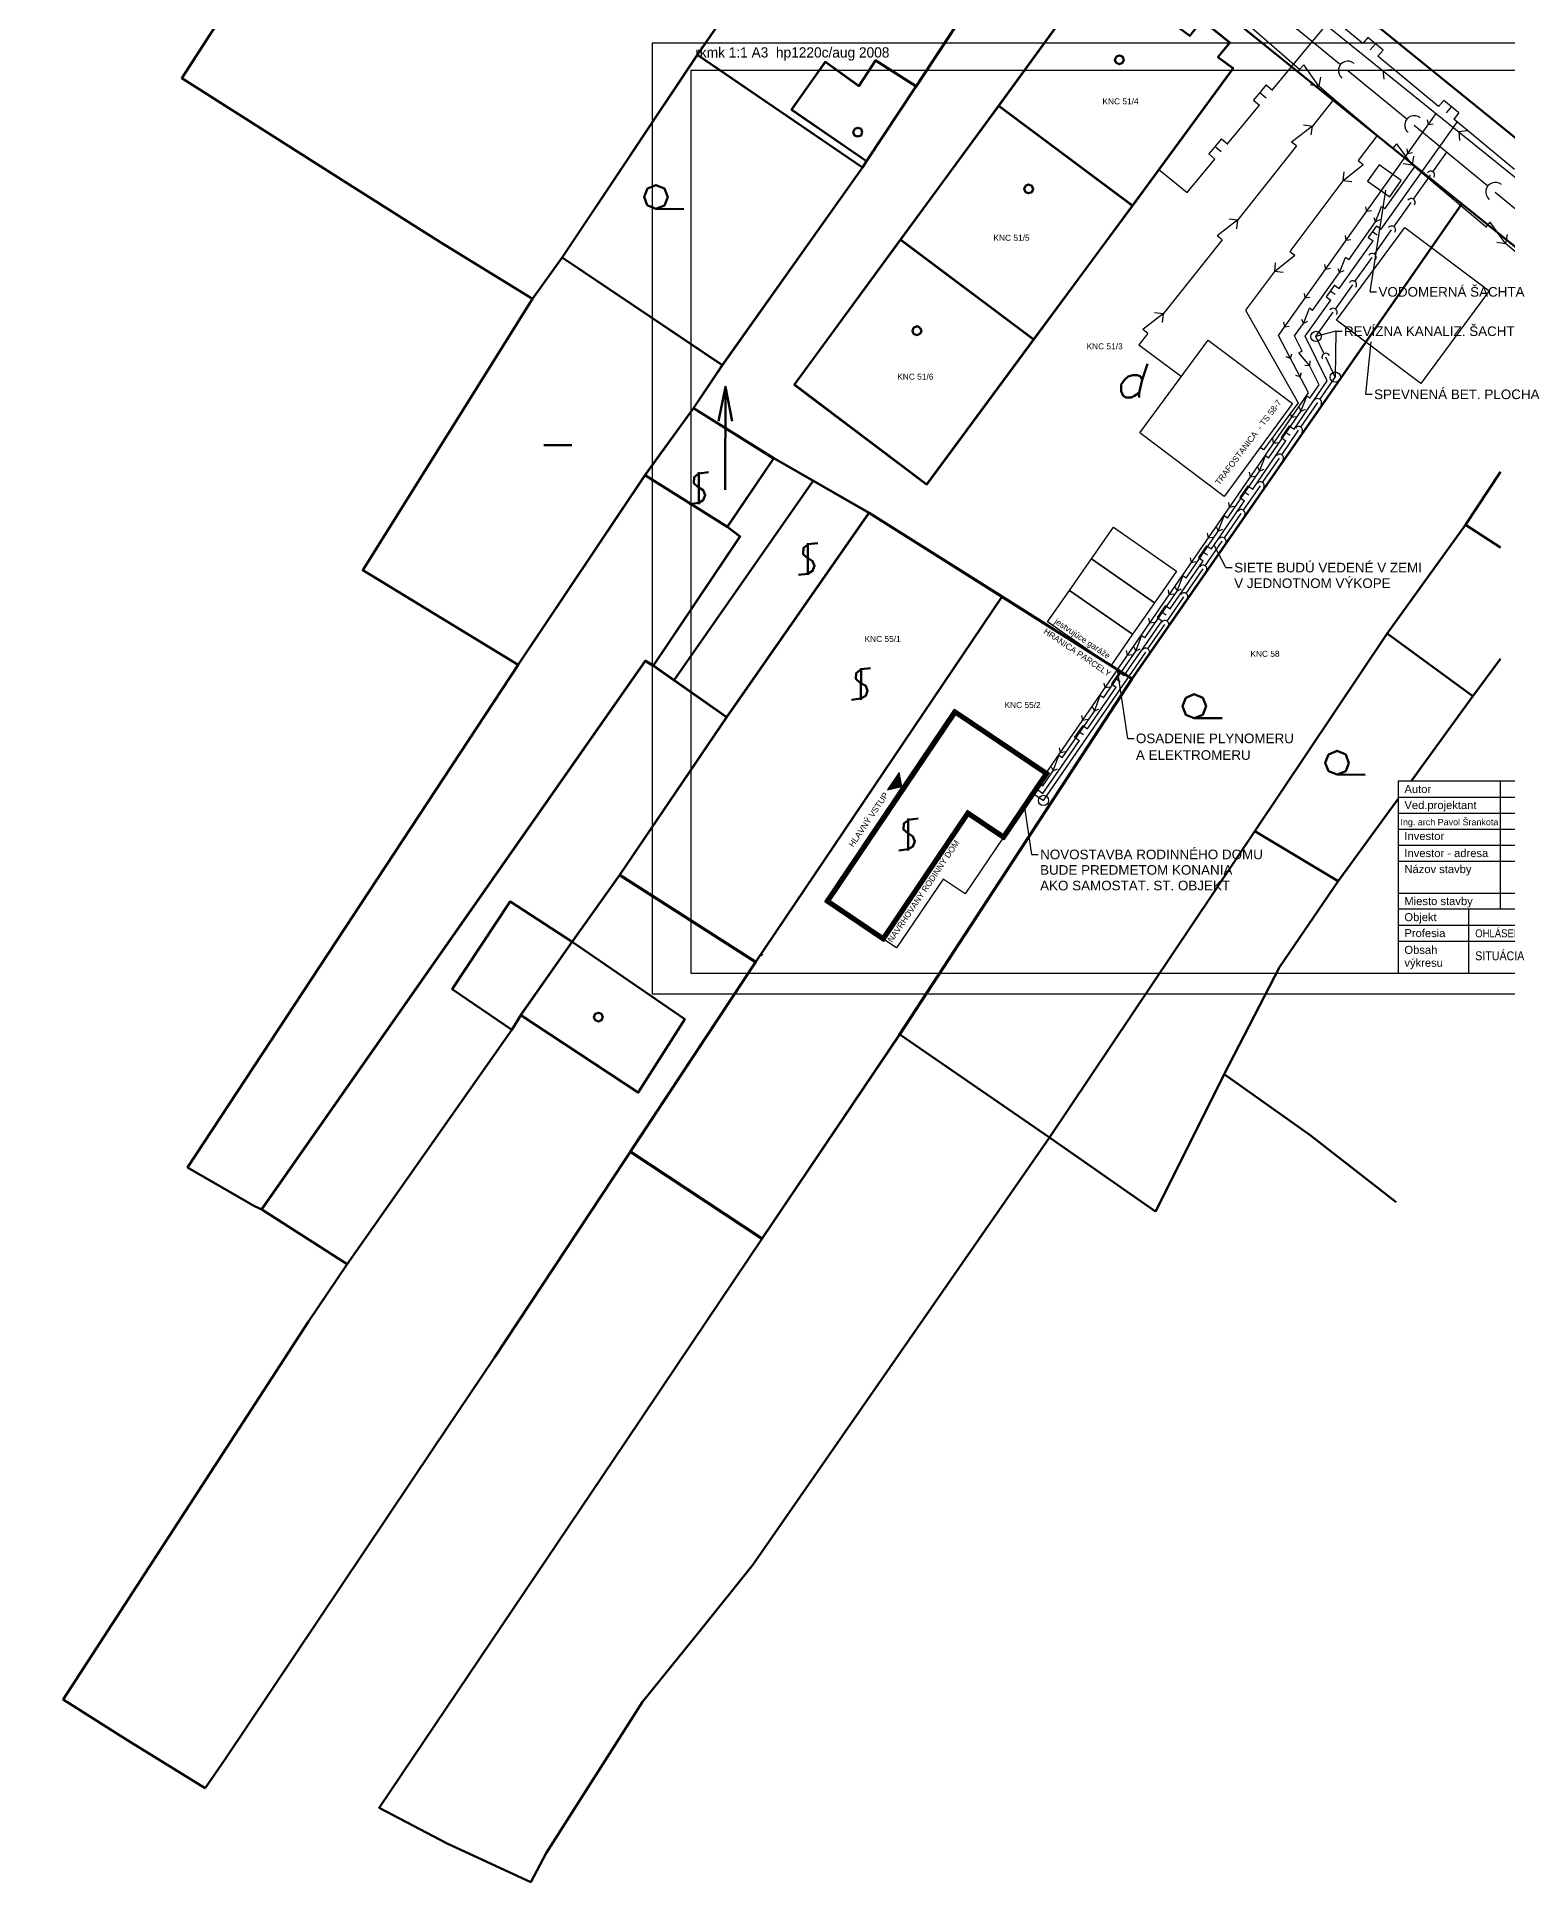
# Model space of a CAD drawing. Header units: millimetres. Extents: x 462666 to 1244237, y 2328025 to 3795663.
# Drawn here: x 975218 to 1090064, y 2328025 to 2472125 of the extents above; entities that cross this region are included whole.
import ezdxf
from ezdxf.lldxf.tags import DXFTag

# ---------------------------------------------------------------- set-up
doc = ezdxf.new("R2010")
doc.units = ezdxf.units.MM
for name, color, linetype in [('MUR-POH', 64, 'Continuous'), ('MUR_POH', 64, 'Continuous'), ('MUR_REZ', 3, 'Continuous'), ('PLO_LIN', 6, 'Continuous'), ('POP', 7, 'Continuous'), ('RAM_100', 160, 'Continuous'), ('ROZPISKA100', 7, 'Continuous'), ('SO10-PRIPOJKA-VODOVOD', 5, 'Continuous'), ('SO11-PRIPOJKA-SPLASK-KANAL', 25, 'Continuous'), ('SO12-PRIPOJKA-PLYN', 11, 'Continuous'), ('SO13-PRIPOJKA-ELEKTRO-NN', 20, 'Continuous'), ('TXT_50_MIESTN', 7, 'Continuous')]:
    doc.layers.add(name, color=color, linetype=linetype)
doc.layers.add('P', color=250, linetype='Continuous', lineweight=100)
doc.styles.add('ARIAL', font='arial.ttf', dxfattribs={"height": 250})
doc.styles.add('ROMANS', font='arial.ttf', dxfattribs={"width": 0.85})
tags = doc.linetypes.add('DASHED', pattern=[0.75, 0.5, -0.25]).pattern_tags.tags
tags[6:7] = [DXFTag(74, 4), DXFTag(75, 0), DXFTag(340, '0'), DXFTag(46, 1.0), DXFTag(50, 0.0), DXFTag(44, 0.0), DXFTag(45, 0.0)]
tags[4:5] = [DXFTag(74, 4), DXFTag(75, 0), DXFTag(340, '0'), DXFTag(46, 1.0), DXFTag(50, 0.0), DXFTag(44, 0.0), DXFTag(45, 0.0)]

# ---------------------------------------------------------------- blocks, each defined once
blk = doc.blocks.new('Z_RAM_A_3_hp 1220')
at = {"layer": 'POP', "linetype": 'Continuous'}
blk.add_lwpolyline([(-288.5, -408), (-6.5, -408), (-6.5, -13), (-288.5, -13)], close=True, dxfattribs=at)
at = {"layer": 'RAM_100', "linetype": 'Continuous'}
for p, q in [((-147.5, 0), (-151.4, -5.38)), ((-147.5, -13), (-147.5, 0)), ((-147.5, 0), (-143.6, -5.38))]:
    blk.add_line(p, q, dxfattribs=at)
for points in [[(-297, -420), (0, -420), (0, 0), (-297, 0)], [(-288.5, -13), (-288.5, -408), (-6.5, -408), (-6.5, -13)]]:
    blk.add_lwpolyline(points, close=True, dxfattribs=at)
blk.add_text('rkmk 1:1 A3  hp1220c/aug 2008', height=3.2, rotation=90, dxfattribs=at).set_placement((-292.52, -406.58))

msp = doc.modelspace()

# ---------------------------------------------------------------- hatches: boundary and pattern name
at = {"layer": 'MUR-POH'}
msp.add_hatch(color=252, dxfattribs=at).paths.add_polyline_path([(1042771, 2413573), (1042575.9, 2414691.3), (1041661, 2413335)])

# ---------------------------------------------------------------- linework, layer by layer
at = {"layer": 'MUR-POH', "linetype": 'DASHED', "ltscale": 0.01}
for p, q in [((1079377.9, 2452216.3), (1080579.3, 2460145.2)), ((1076684.1, 2449141.8), (1076644.3, 2445555.9)), ((1079034.3, 2444213.9), (1079445, 2448302.6)), ((1068104.4, 2430681.9), (1067179.3, 2432438.5)), ((1060427.9, 2417344.2), (1059621.9, 2422698)), ((1052944.5, 2408281.9), (1052365.5, 2412136.9))]:
    msp.add_line(p, q, dxfattribs=at)
at = {"layer": 'MUR-POH', "linetype": 'DASHED', "ltscale": 0.01, "flags": 128}
for points in [[(1079377.9, 2452216.3), (1079869.3, 2452216.3)], [(1076684.1, 2449141.8), (1075135.3, 2448731.9)], [(1076684.1, 2449141.8), (1077175.5, 2449141.8)], [(1079034.3, 2444213.9), (1079525.7, 2444213.9)], [(1068104.4, 2430681.9), (1068595.9, 2430681.9)], [(1060427.9, 2417344.2), (1060919.3, 2417344.2)], [(1052944.5, 2408281.9), (1053436, 2408281.9)]]:
    msp.add_lwpolyline(points, dxfattribs=at)
at = {"layer": 'MUR-POH', "color": 252, "flags": 128}
msp.add_lwpolyline([(1042575.9, 2414691.3), (1041661, 2413335), (1042771, 2413573)], close=True, dxfattribs=at)
at = {"layer": 'MUR-POH', "color": 252}
msp.add_lwpolyline([(1050719.2, 2409628.7), (1047727.5, 2405193.3), (1046001.7, 2406357.4), (1042370.8, 2400974.4), (1041306.3, 2401692.4), (1047928.9, 2411510.8)], close=True, dxfattribs=at)
at = {"layer": 'MUR_REZ', "flags": 128}
msp.add_lwpolyline([(1080081.2, 2462133.3), (1079172, 2460853.4), (1080890.7, 2459632.4), (1081799.9, 2460912.3)], close=True, dxfattribs=at)
at = {"layer": 'MUR_REZ'}
for points in [[(1054283.9, 2414643.6), (1050759.9, 2409419.2), (1047969.6, 2411301.3), (1041347, 2401482.9), (1036760.6, 2404576.5), (1046907.2, 2419619.3)], [(1054179.1, 2414623.3), (1050739.6, 2409523.9), (1047949.2, 2411406), (1041326.7, 2401587.7), (1036865.4, 2404596.8), (1046927.5, 2419514.5)], [(1054074.4, 2414602.9), (1050719.2, 2409628.7), (1047928.9, 2411510.8), (1041306.3, 2401692.4), (1036970.1, 2404617.2), (1046947.9, 2419409.8)], [(1053969.6, 2414582.5), (1050698.8, 2409733.4), (1047908.5, 2411615.5), (1041285.9, 2401797.2), (1037074.9, 2404637.5), (1046968.2, 2419305)], [(1053864.9, 2414562.2), (1050678.5, 2409838.2), (1047888.2, 2411720.3), (1041265.6, 2401901.9), (1037179.6, 2404657.9), (1046988.6, 2419200.3)]]:
    msp.add_lwpolyline(points, close=True, dxfattribs=at)
at = {"layer": 'P', "color": 2, "linetype": 'Continuous'}
for p, q in [((1043908, 2468262.4), (1054723.1, 2484713.8)), ((1054723.1, 2484713.8), (1043908, 2468262.4)), ((1086533.6, 2459088.5), (1054723, 2484713.8)), ((1054723, 2484713.8), (1086533.6, 2459088.5)), ((1026807.9, 2470728.5), (1035233.4, 2482931.4)), ((1035233.4, 2482931.4), (1026807.9, 2470728.5)), ((1050345.5, 2466733.4), (1058134.8, 2477457.6)), ((1058134.8, 2477457.6), (1050345.5, 2466733.4)), ((1066227.7, 2473421.1), (1068405, 2471652)), ((1068405, 2471652), (1066227.7, 2473421.1)), ((1068405, 2471652), (1067455.5, 2470545.1)), ((1067455.5, 2470545.1), (1068405, 2471652)), ((1016254.8, 2454905.6), (1026807.9, 2470728.5)), ((1026807.9, 2470728.5), (1016254.8, 2454905.6)), ((1039712.7, 2461929.5), (1026807.9, 2470728.5)), ((1026807.9, 2470728.5), (1039712.7, 2461929.5)), ((1034158.9, 2466436.1), (1036787, 2470183.5)), ((1036787, 2470183.5), (1034158.9, 2466436.1)), ((1036787, 2470183.5), (1039426.6, 2468282.7)), ((1039426.6, 2468282.7), (1036787, 2470183.5)), ((1039426.6, 2468282.7), (1040731.9, 2470276.8)), ((1040731.9, 2470276.8), (1039426.6, 2468282.7)), ((1040731.9, 2470276.8), (1043908, 2468262.4)), ((1043908, 2468262.4), (1040731.9, 2470276.8)), ((1067455.5, 2470545.1), (1068655.2, 2469650.8)), ((1068655.2, 2469650.8), (1067455.5, 2470545.1)), ((1068655.2, 2469650.8), (1060792, 2458945.4)), ((1060792, 2458945.4), (1068655.2, 2469650.8)), ((1040011.3, 2462428.1), (1043908, 2468262.4)), ((1043908, 2468262.4), (1040011.3, 2462428.1)), ((1040011.3, 2462428.1), (1034158.9, 2466436.1)), ((1034158.9, 2466436.1), (1040011.3, 2462428.1)), ((1042668.7, 2456286.5), (1050345.5, 2466733.4)), ((1050345.5, 2466733.4), (1042668.7, 2456286.5)), ((1050345.5, 2466733.4), (1060792, 2458945.4)), ((1060792, 2458945.4), (1050345.5, 2466733.4)), ((1050345.6, 2466733.4), (1060792.1, 2458945.4)), ((1060792.1, 2458945.4), (1050345.6, 2466733.4)), ((1028754, 2446478.8), (1039712.7, 2461929.5)), ((1039712.7, 2461929.5), (1028754, 2446478.8)), ((1039712.7, 2461929.5), (1040011.3, 2462428.1)), ((1040011.3, 2462428.1), (1039712.7, 2461929.5)), ((1060792, 2458945.4), (1053078.1, 2448498.7)), ((1053078.1, 2448498.7), (1060792, 2458945.4)), ((1060754.8, 2421982.3), (1086533.6, 2459088.5)), ((1086533.6, 2459088.5), (1060754.8, 2421982.3)), ((1060754.8, 2421982.2), (1086533.7, 2459088.5)), ((1086533.7, 2459088.5), (1060754.8, 2421982.2)), ((1034376.7, 2444953.4), (1042668.7, 2456286.5)), ((1042668.7, 2456286.5), (1034376.7, 2444953.4)), ((1042668.7, 2456286.5), (1053078.1, 2448498.7)), ((1053078.1, 2448498.7), (1042668.7, 2456286.5)), ((1042668.8, 2456286.4), (1053078.2, 2448498.6)), ((1053078.2, 2448498.6), (1042668.8, 2456286.4)), ((1016254.8, 2454905.6), (1028754, 2446478.8)), ((1028754, 2446478.8), (1016254.8, 2454905.6)), ((1053078.1, 2448498.7), (1044712, 2437165.9)), ((1044712, 2437165.9), (1053078.1, 2448498.7)), ((1026498, 2443118.5), (1028754, 2446478.8)), ((1028754, 2446478.8), (1026498, 2443118.5)), ((1028760.5, 2446474.4), (1026498, 2443118.6)), ((1034376.7, 2444953.4), (1044712, 2437165.9)), ((1026498, 2443118.6), (1022704.9, 2437902.3)), ((1022715.2, 2437894.8), (1026498, 2443118.5)), ((1026498, 2443118.5), (1022715.2, 2437894.8)), ((1032776.7, 2439219.8), (1026498, 2443118.6)), ((1026498, 2443118.6), (1032776.7, 2439219.8)), ((1026498, 2443118.6), (1032769.1, 2439207.6)), ((1029141.4, 2433865.8), (1032776.7, 2439219.8)), ((1032776.7, 2439219.8), (1029141.4, 2433865.8)), ((1032776.7, 2439219.8), (1040202, 2434945.5)), ((1040202, 2434945.5), (1032776.7, 2439219.8)), ((1012796.3, 2423069.1), (1022715.2, 2437894.8)), ((1022715.2, 2437894.8), (1012796.3, 2423069.1)), ((1029141.4, 2433865.8), (1022715.1, 2437894.9)), ((1022715.1, 2437894.9), (1029141.4, 2433865.8)), ((1035852.2, 2437449.4), (1024973.6, 2421856.5)), ((1029074.3, 2418995.6), (1040202, 2434945.5)), ((1040202, 2434945.5), (1029074.3, 2418995.6)), ((1030138, 2433102.1), (1029141.4, 2433865.8)), ((1029141.4, 2433865.8), (1030138, 2433102.1)), ((1050598.4, 2428398.5), (1040202, 2434945.5)), ((1023351.7, 2423021.5), (1030138, 2433102.1)), ((1030138, 2433102.1), (1023351.7, 2423021.5)), ((1031358.4, 2399874), (1050598.4, 2428398.5)), ((1050598.4, 2428398.5), (1031358.4, 2399874)), ((992752.3, 2380566.6), (1022723.7, 2423394.7)), ((1022723.7, 2423394.7), (992752.3, 2380566.6)), ((992752.4, 2380566.5), (1022723.8, 2423394.6)), ((1022723.8, 2423394.6), (992752.4, 2380566.5)), ((1022723.7, 2423394.7), (1023351.7, 2423021.5)), ((1023351.7, 2423021.5), (1022723.7, 2423394.7)), ((1029074.3, 2418995.6), (1023351.7, 2423021.5)), ((1023351.7, 2423021.5), (1029074.3, 2418995.6)), ((1020722.3, 2406662.8), (1029074.3, 2418995.6)), ((1029074.3, 2418995.6), (1020722.3, 2406662.8)), ((1016994.9, 2401438.8), (1020722.3, 2406662.8)), ((1020722.3, 2406662.8), (1016994.9, 2401438.8)), ((1020722.3, 2406662.8), (1031358.4, 2399874)), ((1031358.4, 2399874), (1020722.3, 2406662.8)), ((1012987.6, 2395716.1), (1016994.9, 2401438.8)), ((1016994.9, 2401438.8), (1012987.6, 2395716.1)), ((1021550.6, 2385047.7), (1031358.4, 2399874)), ((1031358.4, 2399874), (1021550.6, 2385047.7)), ((1042573.6, 2394193.7), (1031834.9, 2378260.5)), ((1031834.9, 2378260.5), (1042573.6, 2394193.7))]:
    msp.add_line(p, q, dxfattribs=at)
at = {"layer": 'P', "color": 252, "linetype": 'Continuous'}
for points in [[(1161213.7, 2399389.8), (1138250.6, 2417422.6), (1104954.2, 2444285.6), (1097738.2, 2450066.2), (1086534.3, 2459101.6), (1054721.7, 2484730.1), (1043148, 2494381.2), (1016904.7, 2516599.5), (1008354.4, 2523744.2), (991758.4, 2538552.7), (975218.1, 2553342.3)], [(1006772.7, 2456061.7), (999607.4, 2460595.1), (986539.3, 2468893.8), (1001992.1, 2492801.3), (1016904.7, 2516599.5), (1043148, 2494381.2), (1035228.3, 2482930.7), (1026821.5, 2470719.1), (1016259.6, 2454905.9), (1013938.4, 2451658.5), (1006772.7, 2456061.7)], [(1026821.5, 2470719.1), (1035228.3, 2482930.7), (1043148, 2494381.2), (1054721.7, 2484730.1), (1043915.2, 2468285.1), (1040741, 2470289.5), (1039430, 2468303.6), (1036813.5, 2470175.5), (1034174, 2466445.5), (1040019.9, 2462420), (1039720.1, 2461937.3), (1026821.5, 2470719.1)], [(1060772.3, 2422003.9), (1050618.4, 2428410.8), (1040223.1, 2434949), (1032796.2, 2439222.9), (1026503.1, 2443120), (1028768.9, 2446479.3), (1039720.1, 2461937.3), (1040019.9, 2462420), (1043915.2, 2468285.1), (1054721.7, 2484730.1), (1086534.3, 2459101.6), (1060772.3, 2422003.9)], [(1053083.4, 2448500.8), (1060813, 2458965.6), (1068655.2, 2469672), (1067467.8, 2470551.6), (1068403, 2471683), (1066232.6, 2473422.8), (1065278.4, 2472198.4), (1058134.8, 2477457.6), (1050348.4, 2466751), (1042674.7, 2456304.5), (1034401.8, 2444967.2), (1044736.2, 2437182.3), (1053083.4, 2448500.8)], [(1050348.4, 2466751), (1058134.8, 2477457.6), (1065278.4, 2472198.4), (1066232.6, 2473422.8), (1068403, 2471683), (1067467.8, 2470551.6), (1068655.2, 2469672), (1060813, 2458965.6), (1050348.4, 2466751)], [(1039720.1, 2461937.3), (1028768.9, 2446479.3), (1016259.6, 2454905.9), (1026821.5, 2470719.1), (1039720.1, 2461937.3)], [(1034174, 2466445.5), (1036813.5, 2470175.5), (1039430, 2468303.6), (1040741, 2470289.5), (1043915.2, 2468285.1), (1040019.9, 2462420), (1034174, 2466445.5)], [(1060134.1, 2470339.9), (1060023.4, 2470582.3), (1059781.8, 2470676.4), (1059539.5, 2470584.3), (1059426.8, 2470342.8), (1059537.5, 2470100.4), (1059779, 2469987.7), (1060021.4, 2470098.4), (1060134.1, 2470339.9)], [(1060813, 2458965.6), (1053083.4, 2448500.8), (1042674.7, 2456304.5), (1050348.4, 2466751), (1060813, 2458965.6)], [(1039694.3, 2464691.9), (1039602.2, 2464934.2), (1039342, 2465028.3), (1039099.7, 2464936.3), (1038987.1, 2464694.8), (1039097.6, 2464433.8), (1039339.2, 2464339.7), (1039600.1, 2464431.7), (1039694.3, 2464691.9)], [(1024505.2, 2459617.8), (1024247.4, 2460288.9), (1023578.5, 2460552.2), (1022907.4, 2460294.4), (1022644.1, 2459625.5), (1022902, 2458973), (1023570.8, 2458691.1), (1024242, 2458967.5), (1024505.2, 2459617.8)], [(1053038.8, 2460244.6), (1052946.7, 2460487), (1052686.6, 2460599.7), (1052444.2, 2460489), (1052331.6, 2460247.6), (1052442.2, 2460005.1), (1052683.8, 2459911.1), (1052944.7, 2460003.1), (1053038.8, 2460244.6)], [(1023570.8, 2458691.1), (1025766.9, 2458682)], [(1089537.9, 2438162.1), (1086803.1, 2434012.5), (1080700.9, 2425532.4), (1070345.2, 2410090.5), (1054315.5, 2386185.3), (1042623.5, 2394217.7), (1060772.3, 2422003.9), (1086534.3, 2459101.6), (1097738.2, 2450066.2), (1094350.6, 2445464.6)], [(1053083.4, 2448500.8), (1044736.2, 2437182.3), (1034401.8, 2444967.2), (1042674.7, 2456304.5), (1053083.4, 2448500.8)], [(1012815.6, 2423076.3), (1000674.4, 2430477.8), (1013938.4, 2451658.5), (1016259.6, 2454905.9), (1028768.9, 2446479.3), (1026503.1, 2443120), (1022740.6, 2437887.2), (1012815.6, 2423076.3)], [(1044320.3, 2449169.7), (1044209.6, 2449412.1), (1043968.2, 2449524.7), (1043707.2, 2449414.1), (1043613.1, 2449172.6), (1043705.2, 2448930.3), (1043965.3, 2448836.1), (1044207.7, 2448928.2), (1044320.3, 2449169.7)], [(1061318.6, 2443962.1), (1061320.2, 2444334.3), (1061566.3, 2445338.3), (1061437.1, 2445599.4), (1061195.6, 2445712.1), (1060823.4, 2445713.6), (1060450.7, 2445603.5), (1060189, 2445344), (1059927, 2444972.8), (1059924.9, 2444470.3), (1060072.2, 2444097.5), (1060313.6, 2443966.2), (1060685.9, 2443964.7), (1060947, 2444093.9), (1061320.2, 2444334.3)], [(1061566.3, 2445338.3), (1061962.2, 2446583.6)], [(1028453.1, 2442125.6), (1029003.9, 2444803.3)], [(1028970.8, 2436763.4), (1029003.9, 2444803.3), (1029532.6, 2442121.1)], [(1022740.6, 2437887.2), (1026503.1, 2443120), (1032796.2, 2439222.9), (1029163.5, 2433859.3), (1022740.6, 2437887.2)], [(1014822, 2440246.2), (1017018.1, 2440237.1)], [(1029102.3, 2419007.8), (1023386.6, 2423032.7), (1030165.4, 2433110.7), (1029163.5, 2433859.3), (1032796.2, 2439222.9), (1040223.1, 2434949), (1029102.3, 2419007.8)], [(1022755.4, 2423407.6), (992782.2, 2380557.8), (992225, 2380820.6), (986989, 2383838.6), (1012815.6, 2423076.3), (1022740.6, 2437887.2), (1029163.5, 2433859.3), (1030165.4, 2433110.7), (1023386.6, 2423032.7), (1022755.4, 2423407.6)], [(1026928.7, 2438018.8), (1026555.3, 2437741.2), (1026534.8, 2437276), (1026887, 2436939.5)], [(1026918.9, 2435636.6), (1026929.2, 2438130.4)], [(1026919.3, 2435748.3), (1027273.8, 2435951.5), (1027424.3, 2436341.7), (1027277, 2436733.2), (1026924.2, 2436939.3)], [(1027673.6, 2438127.4), (1026928.8, 2438037.4)], [(1080700.9, 2425532.4), (1086803.1, 2434012.5), (1089537.9, 2438162.1)], [(1026174.4, 2435639.7), (1026919.3, 2435748.3)], [(1031387.1, 2399884.6), (1020750.9, 2406684.3), (1029102.3, 2419007.8), (1040223.1, 2434949), (1050618.4, 2428410.8), (1031387.1, 2399884.6)], [(1035467.1, 2432493.3), (1035093.7, 2432215.6), (1035073.1, 2431731.8), (1035406.8, 2431414.1)], [(1035438.7, 2430111.2), (1035448.9, 2432586.4)], [(1036211.9, 2432583.3), (1035448.6, 2432512)], [(1035439, 2430204.2), (1035812.2, 2430426), (1035962.7, 2430816.2), (1035815.3, 2431189.1), (1035462.6, 2431413.8)], [(1034712.8, 2430114.2), (1035439, 2430204.2)], [(1060772.3, 2422003.9), (1042623.5, 2394217.7), (1031875, 2378275), (1021592.4, 2385073.2), (1031387.1, 2399884.6), (1050618.4, 2428410.8), (1060772.3, 2422003.9)], [(1081543.2, 2412611.3), (1076880.3, 2406192.4), (1070345.2, 2410090.5), (1080700.9, 2425532.4)], [(1080700.9, 2425532.4), (1087380.8, 2420647.3), (1082558.9, 2414009.5)], [(1089537.9, 2423548.8), (1087380.8, 2420647.3), (1080700.9, 2425532.4)], [(1020750.9, 2406684.3), (1017025.7, 2401451.3), (1013019.3, 2395717), (1012326, 2394584.5), (999446, 2376287), (992782.2, 2380557.8), (1022755.4, 2423407.6), (1023386.6, 2423032.7), (1029102.3, 2419007.8), (1020750.9, 2406684.3)], [(1039595.8, 2422742.6), (1039222.4, 2422446.4), (1039201.8, 2421981.2), (1039554.1, 2421663.3)], [(1039585.9, 2420341.8), (1039596.2, 2422835.6)], [(1040340.6, 2422832.6), (1039595.9, 2422761.2)], [(1082558.9, 2414009.5), (1087380.8, 2420647.3), (1089537.9, 2423548.8)], [(1039586.4, 2420453.5), (1039959.4, 2420656.6), (1040091.3, 2421046.9), (1039962.7, 2421438.3), (1039591.4, 2421663.2)], [(1038841.5, 2420344.9), (1039586.4, 2420453.5)], [(1066551.6, 2419858.4), (1066293.7, 2420510.9), (1065624.9, 2420792.8), (1064972.3, 2420516.3), (1064709.1, 2419866), (1064966.9, 2419194.9), (1065617.2, 2418931.7), (1066288.3, 2419189.5), (1066551.6, 2419858.4)], [(1065617.2, 2418931.7), (1067813.3, 2418922.7)], [(1077700, 2415420.2), (1077460.8, 2416091.2), (1076792, 2416373.1), (1076120.9, 2416096.7), (1075857.5, 2415427.8), (1076115.5, 2414794), (1076784.3, 2414512), (1077455.5, 2414788.4), (1077700, 2415420.2)], [(1076784.3, 2414512), (1078980.4, 2414503)], [(1081403.9, 2381127.1), (1074676.8, 2386343.3), (1067959.2, 2391116.9), (1072292.9, 2399474.1), (1076880.3, 2406192.4), (1081543.2, 2412611.3)], [(1043306.7, 2410965), (1042933.4, 2410687.4), (1042912.8, 2410222.2), (1043265.1, 2409904.3)], [(1043278.3, 2408582.9), (1043288.6, 2411076.7)], [(1044051.6, 2411073.6), (1043288.2, 2410983.7)], [(1043278.8, 2408694.5), (1043651.8, 2408897.7), (1043802.3, 2409288), (1043655.1, 2409679.4), (1043302.4, 2409904.2)], [(1076880.3, 2406192.4), (1072292.9, 2399474.1), (1067959.2, 2391116.9), (1063924.5, 2383019), (1062610.9, 2380400.3), (1054315.5, 2386185.3), (1070345.2, 2410090.5), (1076880.3, 2406192.4)], [(1042552.5, 2408585.9), (1043278.8, 2408694.5)], [(988352.6, 2335369.4), (982245, 2339135.4), (977270.2, 2342282.6), (996431.2, 2371814.1), (999446, 2376287), (1012326, 2394584.5), (1013019.3, 2395717), (1017025.7, 2401451.3), (1020750.9, 2406684.3), (1031387.1, 2399884.6), (1010973.6, 2368999.7), (1006198.5, 2361909.9), (989925.2, 2337614.9), (988352.6, 2335369.4)], [(1019439.6, 2395578.8), (1019328.9, 2395821.2), (1019087.3, 2395915.3), (1018826.4, 2395823.3), (1018713.7, 2395581.8), (1018824.4, 2395339.4), (1019084.5, 2395226.7), (1019326.9, 2395337.4), (1019439.6, 2395578.8)], [(1025264.7, 2368438.3), (1031875, 2378275), (1042623.5, 2394217.7), (1054315.5, 2386185.3), (1045347.3, 2373231.6), (1031137.2, 2352799.3), (1027058.9, 2347698), (1022531.9, 2342096), (1015001.5, 2330271.7), (1013801.1, 2328024.7), (1007262.4, 2331048.1), (1001951, 2333824.4), (1021182.3, 2362350.6), (1025264.7, 2368438.3)]]:
    msp.add_lwpolyline(points, dxfattribs=at)
at = {"layer": 'P', "color": 1, "linetype": 'Continuous'}
for points in [[(986570.8, 2553295.5), (1012003.6, 2528605.3), (1041142, 2504383.7), (1140529.4, 2423927.2), (1203526, 2373696.4), (1221769.1, 2361133), (1244188.4, 2345835.3)], [(1086803.1, 2434012.5), (1089537.9, 2432248.2)], [(1017025.7, 2401451.3), (1012181.1, 2404598), (1007667.6, 2397749), (1012326, 2394584.5)], [(1017025.7, 2401451.3), (1025822.6, 2395422.2), (1022188.4, 2389686.4), (1013019.3, 2395717)]]:
    msp.add_lwpolyline(points, dxfattribs=at)
at = {"layer": 'P', "color": 2, "linetype": 'Continuous', "flags": 128}
msp.add_lwpolyline([(1060754.8, 2421982.3), (1042573.6, 2394193.7), (1031834.9, 2378260.5), (1021550.6, 2385047.7), (1031358.4, 2399874), (1050598.4, 2428398.5), (1060754.8, 2421982.3)], dxfattribs=at)
at = {"layer": 'P', "color": 252, "linetype": 'Continuous', "flags": 128}
msp.add_lwpolyline([(1031897.1, 2400404.4), (1031772.7, 2400488.3)], dxfattribs=at)
at = {"layer": 'PLO_LIN', "color": 6, "linetype": 'Continuous', "ltscale": 250}
for points in [[(1078786.8, 2471600.4), (1074049.4, 2475531.4)], [(1071717.6, 2467977.4), (1076380.7, 2473596.9)], [(1084711.1, 2466684.2), (1079973.8, 2470615.3)], [(1068225.3, 2463768.8), (1070732.5, 2466790.3)], [(1090635.5, 2461768.1), (1085898.2, 2465699.2)], [(1062857.7, 2461757.1), (1065084.3, 2459983.7), (1067240.2, 2462581.8)]]:
    msp.add_lwpolyline(points, dxfattribs=at)
at = {"layer": 'PLO_LIN', "color": 6}
for points in [[(1079188.1, 2472084), (1078786.8, 2471600.4)], [(1080375.2, 2471099), (1079188.1, 2472084)], [(1079781.6, 2471591.5), (1079380.3, 2471107.8)], [(1080375.2, 2471099), (1079973.8, 2470615.3)], [(1071251.3, 2468373.1), (1070253.3, 2467196.9)], [(1070253.3, 2467196.9), (1070732.5, 2466790.3)], [(1070752.3, 2467785), (1071231.5, 2467378.4)], [(1071251.3, 2468373.1), (1071730.5, 2467966.5)], [(1085112.5, 2467167.9), (1084711.1, 2466684.2)], [(1086299.5, 2466182.9), (1085112.5, 2467167.9)], [(1085706, 2466675.4), (1085304.7, 2466191.7)], [(1086299.5, 2466182.9), (1085898.2, 2465699.2)], [(1067759, 2464164.5), (1066761, 2462988.3)], [(1067759, 2464164.5), (1068238.2, 2463757.9)], [(1066761, 2462988.3), (1067240.2, 2462581.7)], [(1067260, 2463576.4), (1067739.2, 2463169.8)]]:
    msp.add_lwpolyline(points, dxfattribs=at)
at = {"layer": 'ROZPISKA100', "color": 2}
for p, q in [((1081543.2, 2414009.5), (1081543.2, 2399009.5)), ((1125043.2, 2414009.5), (1081543.2, 2414009.5)), ((1081543.2, 2409009.5), (1125043.2, 2409009.5)), ((1125043.2, 2404009.5), (1081543.2, 2404009.5)), ((1081543.2, 2399009.5), (1125043.2, 2399009.5))]:
    msp.add_line(p, q, dxfattribs=at)
at = {"layer": 'ROZPISKA100'}
for p, q in [((1089543.2, 2404009.5), (1089543.2, 2414009.5)), ((1081543.2, 2412759.5), (1113543.2, 2412759.5)), ((1081543.2, 2411509.5), (1113543.2, 2411509.5)), ((1081543.2, 2410259.5), (1113543.2, 2410259.5)), ((1081543.2, 2407759.5), (1125043.2, 2407759.5)), ((1081543.2, 2405259.5), (1125043.2, 2405259.5)), ((1087043.2, 2404009.5), (1087043.2, 2399020.4)), ((1081543.2, 2402759.5), (1125043.2, 2402759.5)), ((1081543.2, 2401509.5), (1125043.2, 2401509.5))]:
    msp.add_line(p, q, dxfattribs=at)
at = {"layer": 'SO10-PRIPOJKA-VODOVOD'}
for p, q in [((1080350.4, 2469516), (1081048.6, 2469589.3)), ((1080350.4, 2469516), (1080423.7, 2468817.9)), ((1086284.3, 2464734.2), (1086982.5, 2464807.5)), ((1086284.3, 2464734.2), (1086357.6, 2464036))]:
    msp.add_line(p, q, dxfattribs=at)
at = {"layer": 'SO10-PRIPOJKA-VODOVOD', "color": 3}
for p, q in [((1083916, 2465277.8), (1083849.8, 2465637.6)), ((1083916, 2465277.8), (1084275.8, 2465343.9)), ((1082312.4, 2463020.6), (1082246.3, 2463380.4)), ((1082312.4, 2463020.6), (1082672.2, 2463086.8)), ((1079105.4, 2458506.3), (1079039.3, 2458866.1)), ((1079105.4, 2458506.3), (1079465.2, 2458572.5)), ((1077501.9, 2456249.2), (1077435.7, 2456609)), ((1077501.9, 2456249.2), (1077861.7, 2456315.3)), ((1075898.3, 2453992), (1075832.2, 2454351.8)), ((1075898.3, 2453992), (1076258.2, 2454058.2)), ((1074294.8, 2451734.9), (1074228.7, 2452094.7)), ((1074294.8, 2451734.9), (1074654.6, 2451801)), ((1072691.3, 2449477.7), (1072625.2, 2449837.5)), ((1072691.3, 2449477.7), (1073051.1, 2449543.9)), ((1073143.6, 2447021.7), (1072794.5, 2447131.2)), ((1073143.6, 2447021.7), (1073253.1, 2447370.7)), ((1073903.7, 2445566.3), (1073554.7, 2445675.9)), ((1073903.7, 2445566.3), (1074013.2, 2445915.4)), ((1073222.1, 2442423), (1073156, 2442782.8)), ((1073222.1, 2442423), (1073581.9, 2442489.1)), ((1071823.6, 2440394.7), (1071757.5, 2440754.5)), ((1071823.6, 2440394.7), (1072183.4, 2440460.8)), ((1070007.3, 2437760.4), (1069941.2, 2438120.2)), ((1070007.3, 2437760.4), (1070367.1, 2437826.5)), ((1068386.4, 2435409.5), (1068320.2, 2435769.3)), ((1068386.4, 2435409.5), (1068746.2, 2435475.6)), ((1066725.7, 2433000.9), (1066659.6, 2433360.7)), ((1066725.7, 2433000.9), (1067085.5, 2433067.1)), ((1065400.1, 2431078.4), (1065334, 2431438.2)), ((1065400.1, 2431078.4), (1065759.9, 2431144.5)), ((1063673.2, 2428573.7), (1063607, 2428933.5)), ((1063673.2, 2428573.7), (1064033, 2428639.8)), ((1062150.8, 2426365.7), (1062084.6, 2426725.5)), ((1062150.8, 2426365.7), (1062510.6, 2426431.8)), ((1060405.7, 2423834.8), (1060339.6, 2424194.6)), ((1060405.7, 2423834.8), (1060765.5, 2423900.9)), ((1058660.7, 2421303.9), (1058594.6, 2421663.7)), ((1058660.7, 2421303.9), (1059020.5, 2421370)), ((1056915.7, 2418773), (1056849.5, 2419132.8)), ((1056915.7, 2418773), (1057275.5, 2418839.1)), ((1055170.6, 2416242.1), (1055104.5, 2416601.9)), ((1055170.6, 2416242.1), (1055530.4, 2416308.2))]:
    msp.add_line(p, q, dxfattribs=at)
at = {"layer": 'SO10-PRIPOJKA-VODOVOD'}
msp.add_lwpolyline([(1024607.9, 2515739.7), (1033083, 2508913.1), (1073057.8, 2475392.8), (1093275.6, 2459100.3), (1103790, 2450021.3), (1149964, 2412619.3)], dxfattribs=at)
at = {"layer": 'SO10-PRIPOJKA-VODOVOD', "color": 3}
msp.add_lwpolyline([(1053792.8, 2414320.5), (1053829.3, 2414296.8), (1074544.1, 2444340.3), (1072212.7, 2448804), (1084532.6, 2466145.8)], dxfattribs=at)
at = {"layer": 'SO11-PRIPOJKA-SPLASK-KANAL', "flags": 128}
for points in [[(1070736.6, 2475162.3), (1077060.2, 2469957)], [(1082234, 2465698), (1077635, 2469483.7)], [(1088561.1, 2460479.1), (1082803.6, 2465218.5)], [(1089141.1, 2460012.3), (1094314.9, 2455753.3)]]:
    msp.add_lwpolyline(points, dxfattribs=at)
at = {"layer": 'SO11-PRIPOJKA-SPLASK-KANAL', "color": 3, "flags": 128}
for points in [[(1084270.1, 2461590.2), (1085360.2, 2463124.6)], [(1082747.6, 2459447.1), (1084091.2, 2461338.4)], [(1081225.1, 2457304.1), (1082568.7, 2459195.3)], [(1079702.7, 2455161), (1081046.3, 2457052.3)], [(1078180.2, 2453018), (1079523.8, 2454909.2)], [(1076657.7, 2450874.9), (1078001.3, 2452766.2)], [(1075775.1, 2447385.2), (1075135.3, 2448731.9), (1076478.9, 2450623.1)], [(1075449.9, 2443823.6), (1076644.3, 2445555.9), (1075908.1, 2447105.4)], [(1073956.5, 2441657.7), (1075273.4, 2443567.6)], [(1072463.2, 2439491.9), (1073780, 2441401.8)], [(1070969.9, 2437326.1), (1072286.7, 2439235.9)], [(1069476.6, 2435160.2), (1070793.4, 2437070.1)], [(1067983.2, 2432994.4), (1069300.1, 2434904.3)], [(1066489.9, 2430828.6), (1067806.8, 2432738.4)], [(1064996.6, 2428662.7), (1066313.4, 2430572.6)], [(1063503.3, 2426496.9), (1064820.1, 2428406.8)], [(1062010, 2424331.1), (1063326.8, 2426241)], [(1052959.2, 2413084.5), (1053852.5, 2412500), (1061833.5, 2424075.1)]]:
    msp.add_lwpolyline(points, dxfattribs=at)
at = {"layer": 'SO11-PRIPOJKA-SPLASK-KANAL', "color": 3}
for centre in [(1075135.3, 2448731.9), (1076644.3, 2445555.9), (1053852.5, 2412500)]:
    msp.add_circle(centre, 400, dxfattribs=at)
at = {"layer": 'SO11-PRIPOJKA-SPLASK-KANAL'}
for centre in [(1077635, 2469483.7), (1082808.9, 2465224.8), (1089141.1, 2460012.3)]:
    msp.add_arc(centre, 744.6, 50.539848, 230.539848, dxfattribs=at)
at = {"layer": 'SO11-PRIPOJKA-SPLASK-KANAL', "color": 3}
for centre, start, end in [((1084094.2, 2461335.1), 325.414086, 145.414086), ((1082570, 2459195.8), 325.414086, 145.414086), ((1081047.6, 2457052.7), 325.414086, 145.414086), ((1079525.1, 2454909.7), 325.414086, 145.414086), ((1078002.6, 2452766.6), 325.414086, 145.414086), ((1076480.2, 2450623.6), 325.414086, 145.414086), ((1075908.1, 2447105.4), 25.414086, 205.414086), ((1075274, 2443568.5), 325.414086, 145.414086), ((1073780.7, 2441402.7), 325.414086, 145.414086), ((1072287.4, 2439236.8), 325.414086, 145.414086), ((1070794, 2437071), 325.414086, 145.414086), ((1069300.7, 2434905.2), 325.414086, 145.414086), ((1067807.4, 2432739.4), 325.414086, 145.414086), ((1066314.1, 2430573.5), 325.414086, 145.414086), ((1064820.7, 2428407.7), 325.414086, 145.414086), ((1063327.4, 2426241.9), 325.414086, 145.414086), ((1061834.1, 2424076), 325.414086, 145.414086)]:
    msp.add_arc(centre, 309.8, start, end, dxfattribs=at)
at = {"layer": 'SO12-PRIPOJKA-PLYN', "color": 3, "linetype": 'Continuous', "ltscale": 250}
for points in [[(1080238.1, 2457110.6), (1086175.8, 2465468.8)], [(1079867.1, 2457374.1), (1079220.4, 2456463.8)], [(1079543.8, 2456919), (1079914.7, 2456655.5)], [(1079867.1, 2457374.1), (1080238.1, 2457110.6)], [(1076945.8, 2452476.4), (1079591.3, 2456200.3)], [(1079220.4, 2456463.8), (1079591.3, 2456200.3)], [(1076574.9, 2452739.9), (1075928.2, 2451829.6)], [(1076574.9, 2452739.9), (1076945.8, 2452476.4)], [(1073422.4, 2441493.1), (1076015.3, 2445253.8), (1074300.3, 2448752.5), (1076299.1, 2451566.1)], [(1075928.2, 2451829.6), (1076299.1, 2451566.1)], [(1076251.5, 2452284.7), (1076622.4, 2452021.2)], [(1073047.8, 2441751.4), (1072413.9, 2440832.1)], [(1072730.9, 2441291.7), (1073105.4, 2441033.5)], [(1073047.8, 2441751.4), (1073422.4, 2441493.1)], [(1070195.5, 2436813.1), (1072788.5, 2440573.8)], [(1072413.9, 2440832.1), (1072788.5, 2440573.8)], [(1069820.9, 2437071.4), (1069187.1, 2436152)], [(1069820.9, 2437071.4), (1070195.5, 2436813.1)], [(1066968.7, 2432133.1), (1069561.7, 2435893.8)], [(1069187.1, 2436152), (1069561.7, 2435893.8)], [(1069504, 2436611.7), (1069878.6, 2436353.4)], [(1063741.8, 2427453), (1066334.8, 2431213.7)], [(1066594.1, 2432391.3), (1065960.2, 2431472)], [(1065960.2, 2431472), (1066334.8, 2431213.7)], [(1066277.2, 2431931.7), (1066651.7, 2431673.4)], [(1066594.1, 2432391.3), (1066968.7, 2432133.1)], [(1063367.3, 2427711.3), (1062733.4, 2426792)], [(1062733.4, 2426792), (1063108, 2426533.7)], [(1063050.3, 2427251.6), (1063424.9, 2426993.4)], [(1063367.3, 2427711.3), (1063741.8, 2427453)], [(1060158.6, 2422257.6), (1063108, 2426533.7)], [(1059784, 2422515.9), (1059150.1, 2421596.6)], [(1059784, 2422515.9), (1060158.6, 2422257.6)], [(1057288.2, 2418093), (1059524.7, 2421338.3)], [(1059150.1, 2421596.6), (1059524.7, 2421338.3)], [(1059467.1, 2422056.2), (1059841.6, 2421798)], [(1056913.6, 2418351.2), (1056279.7, 2417431.9)], [(1056913.6, 2418351.2), (1057288.2, 2418093)], [(1053309.3, 2413401.2), (1053809.7, 2413048.1), (1056654.3, 2417173.6)], [(1056279.7, 2417431.9), (1056654.3, 2417173.6)], [(1056596.7, 2417891.6), (1056971.2, 2417633.3)]]:
    msp.add_lwpolyline(points, dxfattribs=at)
at = {"layer": 'SO13-PRIPOJKA-ELEKTRO-NN'}
for p, q in [((1073859.8, 2469579.2), (1074184.9, 2469954.2)), ((1075360.1, 2468278.6), (1074184.9, 2469954.2)), ((1075481.5, 2468970), (1075360.1, 2468278.6)), ((1074668.7, 2468400), (1075360.1, 2468278.6)), ((1074852.3, 2465162.1), (1073229.2, 2463915.4)), ((1074156.3, 2465253.4), (1074852.3, 2465162.1)), ((1074761, 2464466.1), (1074852.3, 2465162.1)), ((1073618, 2463606.8), (1073229.2, 2463915.4)), ((1081126.2, 2463401.9), (1081445.5, 2463781.9)), ((1082646.2, 2462124.4), (1081445.5, 2463781.9)), ((1082757, 2462817.6), (1082646.2, 2462124.4)), ((1077229, 2460884.9), (1078820.4, 2462171.9)), ((1077302.9, 2461583), (1077229, 2460884.9)), ((1078424, 2462470.6), (1078820.4, 2462171.9)), ((1081953, 2462235.2), (1082646.2, 2462124.4)), ((1077927.2, 2460811), (1077229, 2460884.9)), ((1069039.5, 2457837.4), (1067416.4, 2456590.6)), ((1068343.5, 2457928.6), (1069039.5, 2457837.4)), ((1068948.3, 2457141.3), (1069039.5, 2457837.4)), ((1076727.5, 2450011.4), (1082073.9, 2457251.9)), ((1082073.9, 2457251.9), (1088662.4, 2452287.5)), ((1088427.1, 2457266.1), (1088746.5, 2457646.1)), ((1089947.2, 2455988.7), (1088746.5, 2457646.1)), ((1067805.3, 2456282), (1067416.4, 2456590.6)), ((1089254, 2456099.4), (1089947.2, 2455988.7)), ((1090058, 2456681.9), (1089947.2, 2455988.7)), ((1071884.3, 2453792.3), (1073475.7, 2455079.3)), ((1071958.1, 2454490.4), (1071884.3, 2453792.3)), ((1073079.3, 2455378), (1073475.7, 2455079.3)), ((1072582.4, 2453718.5), (1071884.3, 2453792.3)), ((1088662.4, 2452287.5), (1083316.9, 2445046.5)), ((1063226.7, 2450512.6), (1061603.6, 2449265.8)), ((1062530.7, 2450603.9), (1063226.7, 2450512.6)), ((1063135.5, 2449816.5), (1063226.7, 2450512.6)), ((1083316.9, 2445046.5), (1076727.5, 2450011.4)), ((1061367.5, 2441206.6), (1066713.8, 2448447.1)), ((1061992.5, 2448957.3), (1061603.6, 2449265.8)), ((1066713.8, 2448447.1), (1073302.3, 2443482.7)), ((1073302.3, 2443482.7), (1067956.8, 2436241.6)), ((1067956.8, 2436241.6), (1061367.5, 2441206.6))]:
    msp.add_line(p, q, dxfattribs=at)
at = {"layer": 'SO13-PRIPOJKA-ELEKTRO-NN', "color": 3}
for p, q in [((1079795.4, 2457683.6), (1080262.2, 2458877.3)), ((1080515.6, 2458697.3), (1080262.2, 2458877.3)), ((1079652.6, 2458010), (1079795.4, 2457683.6)), ((1080121.8, 2457826.5), (1079795.4, 2457683.6)), ((1076832.4, 2454040.3), (1076975.3, 2453713.9)), ((1076975.3, 2453713.9), (1077442, 2454907.6)), ((1077695.4, 2454727.6), (1077442, 2454907.6)), ((1077301.6, 2453856.8), (1076975.3, 2453713.9)), ((1074012.3, 2450070.6), (1074155.2, 2449744.3)), ((1074155.2, 2449744.3), (1074621.9, 2450938)), ((1074481.5, 2449887.1), (1074155.2, 2449744.3)), ((1074875.3, 2450757.9), (1074621.9, 2450938)), ((1074062.7, 2447584.6), (1073785, 2447445)), ((1074621.2, 2446473.7), (1073785, 2447445)), ((1074647.8, 2446828.9), (1074621.2, 2446473.7)), ((1074266, 2446500.2), (1074621.2, 2446473.7)), ((1073958.8, 2442881.3), (1074408.7, 2444081.4)), ((1074664.6, 2443905), (1074408.7, 2444081.4)), ((1073811.4, 2443205.6), (1073958.8, 2442881.3)), ((1074283.1, 2443028.8), (1073958.8, 2442881.3)), ((1070584.5, 2438525.6), (1070732, 2438201.3)), ((1070732, 2438201.3), (1071181.9, 2439401.4)), ((1071056.3, 2438348.7), (1070732, 2438201.3)), ((1071437.8, 2439225), (1071181.9, 2439401.4)), ((1067505.1, 2433521.2), (1067955, 2434721.4)), ((1068211, 2434544.9), (1067955, 2434721.4)), ((1067357.7, 2433845.5), (1067505.1, 2433521.2)), ((1067829.4, 2433668.7), (1067505.1, 2433521.2)), ((1064278.3, 2428841.2), (1064728.2, 2430041.3)), ((1064984.1, 2429864.9), (1064728.2, 2430041.3)), ((1064130.8, 2429165.5), (1064278.3, 2428841.2)), ((1064602.6, 2428988.7), (1064278.3, 2428841.2)), ((1061051.5, 2424161.2), (1061501.4, 2425361.3)), ((1061757.3, 2425184.9), (1061501.4, 2425361.3)), ((1060904, 2424485.5), (1061051.5, 2424161.2)), ((1061375.7, 2424308.6), (1061051.5, 2424161.2)), ((1057677.2, 2419805.4), (1057824.6, 2419481.1)), ((1057824.6, 2419481.1), (1058274.5, 2420681.3)), ((1058148.9, 2419628.6), (1057824.6, 2419481.1)), ((1058530.4, 2420504.8), (1058274.5, 2420681.3)), ((1054450.3, 2415125.4), (1054597.8, 2414801.1)), ((1054597.8, 2414801.1), (1055047.7, 2416001.3)), ((1055303.6, 2415824.8), (1055047.7, 2416001.3)), ((1054922.1, 2414948.6), (1054597.8, 2414801.1))]:
    msp.add_line(p, q, dxfattribs=at)
at = {"layer": 'SO13-PRIPOJKA-ELEKTRO-NN', "flags": 128}
for points in [[(1073859.8, 2469579.2), (1068153, 2474526.4)], [(1076524.4, 2467269.2), (1074852.3, 2465162.1)], [(1081126.2, 2463401.9), (1076524.4, 2467269.2), (1075360.1, 2468278.6)], [(1079901.4, 2464431.2), (1078424, 2462470.6)], [(1073618, 2463606.8), (1069039.5, 2457837.4)], [(1088427.1, 2457266.1), (1082646.2, 2462124.4)], [(1077229, 2460884.9), (1073079.3, 2455378)], [(1067805.3, 2456282), (1063226.7, 2450512.6)], [(1095728.1, 2451130.4), (1089947.2, 2455988.7)], [(1071884.3, 2453792.3), (1069626, 2450795.5), (1073734.4, 2443553), (1071032.8, 2439868.7), (1070781.2, 2440067.6)], [(1061992.5, 2448957.3), (1061292.7, 2448075.5), (1064623.4, 2445616.1)], [(1062524.3, 2427939.7), (1057596.7, 2431363), (1059308.4, 2433826.8), (1064236, 2430403.5), (1062524.3, 2427939.7)], [(1060812.6, 2425475.9), (1055885.1, 2428899.3), (1057596.7, 2431363), (1062524.3, 2427939.7), (1060812.6, 2425475.9)], [(1059101, 2423012.2), (1054173.4, 2426435.5), (1055885.1, 2428899.3), (1060812.6, 2425475.9), (1059101, 2423012.2)]]:
    msp.add_lwpolyline(points, dxfattribs=at)
at = {"layer": 'SO13-PRIPOJKA-ELEKTRO-NN', "color": 3, "flags": 128}
for points in [[(1080515.6, 2458697.3), (1082836.6, 2461964.4)], [(1077695.4, 2454727.6), (1079795.4, 2457683.6)], [(1074875.3, 2450757.9), (1076975.3, 2453713.9)], [(1074062.7, 2447584.6), (1073465.2, 2448773.1), (1074155.2, 2449744.3)], [(1074664.6, 2443905), (1075386.4, 2444951.8), (1074621.2, 2446473.7)], [(1071437.8, 2439225), (1073958.8, 2442881.3)], [(1068211, 2434544.9), (1070732, 2438201.3)], [(1064984.1, 2429864.9), (1067505.1, 2433521.2)], [(1061757.3, 2425184.9), (1064278.3, 2428841.2)], [(1058530.4, 2420504.8), (1061051.5, 2424161.2)], [(1055303.6, 2415824.8), (1057824.6, 2419481.1)], [(1053575.7, 2413796.1), (1053789.7, 2413629.1), (1054597.8, 2414801.1)]]:
    msp.add_lwpolyline(points, dxfattribs=at)

# ---------------------------------------------------------------- block references
at = {"layer": 'MUR_POH', "ltscale": 0.3, "xscale": 250, "yscale": 250, "zscale": 250, "rotation": 270.0000000000635}
msp.add_blockref('Z_RAM_A_3_hp 1220', (1128293.2, 2397384.5), dxfattribs=at)

# ---------------------------------------------------------------- texts
at = {"layer": 'ROZPISKA100'}
for s, height, style, p in [('Autor', 625, 'ARIAL', (1082043.2, 2413072)), ('Ved.projektant', 625, 'ARIAL', (1082043.2, 2411822)), ('Ing. arch Pavol Šrankota ', 500, 'ROMANS', (1081730.7, 2410555.8)), ('Investor', 625, 'ARIAL', (1082043.2, 2409403.7)), ('Investor - adresa', 625, 'ARIAL', (1082043.2, 2408072)), ('Názov stavby', 625, 'ARIAL', (1082043.2, 2406822)), ('Objekt', 625, 'ARIAL', (1082043.2, 2403072)), ('Miesto stavby', 625, 'ARIAL', (1082043.2, 2404322)), ('Profesia', 625, 'ARIAL', (1082043.2, 2401822)), ('Obsah', 625, 'ARIAL', (1082043.2, 2400513.5)), ('výkresu', 625, 'ARIAL', (1082043.2, 2399507.2))]:
    msp.add_text(s, height=height, dxfattribs=dict(at, style=style)).set_placement(p)
at = {"layer": 'ROZPISKA100', "style": 'ROMANS', "width": 0.85}
for s, height, p in [('OHLÁSENIE DROBNEJ STAVBY - PRÍPOJKY', 625, (1087575.6, 2401805.8)), ('SITUÁCIA', 700, (1087575.6, 2400013.2))]:
    msp.add_text(s, height=height, dxfattribs=at).set_placement(p)
at = {"layer": 'SO12-PRIPOJKA-PLYN', "style": 'ARIAL'}
for s, p in [('VODOMERNÁ ŠACHTA', (1080017.5, 2451840.1)), ('REVÍZNA KANALIZ. ŠACHTA Q=400MM', (1077323.7, 2448765.6)), ('SPEVNENÁ BET. PLOCHA', (1079673.9, 2443837.7)), ('SIETE BUDÚ VEDENÉ V ZEMI', (1068744, 2430305.7)), ('V JEDNOTNOM VÝKOPE', (1068744, 2429085.6)), ('OSADENIE PLYNOMERU', (1061067.5, 2416968)), ('A ELEKTROMERU', (1061067.5, 2415667.1)), ('NOVOSTAVBA RODINNÉHO DOMU', (1053584.2, 2407905.7)), ('BUDE PREDMETOM KONANIA', (1053584.2, 2406694.6)), ('AKO SAMOSTAT. ST. OBJEKT', (1053584.2, 2405474.5))]:
    msp.add_text(s, height=750, dxfattribs=at).set_placement(p)
at = {"layer": 'TXT_50_MIESTN', "style": 'ARIAL'}
for s, p in [('KNC 51/4', (1058452.7, 2466858.5)), ('KNC 51/5', (1049937.9, 2456203.1)), ('KNC 51/3', (1057211.8, 2447728.7)), ('KNC 51/6', (1042424.3, 2445358.7)), ('KNC 55/1', (1039869.1, 2424876.5)), ('KNC 58', (1070011, 2423713.1)), ('KNC 55/2', (1050803, 2419718))]:
    msp.add_text(s, height=466.67, dxfattribs=at).set_placement(p)
for s, rotation, p in [('TRAFOSTANICA  - TS 58-7', 53, (1067591.3, 2437083.3)), ('HLAVNÝ VSTUP', 56, (1038987.2, 2408806.3)), ('NAVRHOVANÝ RODINNÝ DOM', 56, (1042025.4, 2401359.5))]:
    msp.add_text(s, height=466.667, rotation=rotation, dxfattribs=at).set_placement(p)
at = {"layer": 'TXT_50_MIESTN', "char_height": 466.667, "attachment_point": 5, "rotation": 326, "style": 'ARIAL'}
for s, insert in [('{jestvujúce garáže}', (1056854.6, 2425085.3)), ('{HRANICA PARCELY}', (1056489.5, 2424056.1))]:
    msp.add_mtext(s, dxfattribs=dict(at, insert=insert))

doc.saveas('drawing.dxf')
